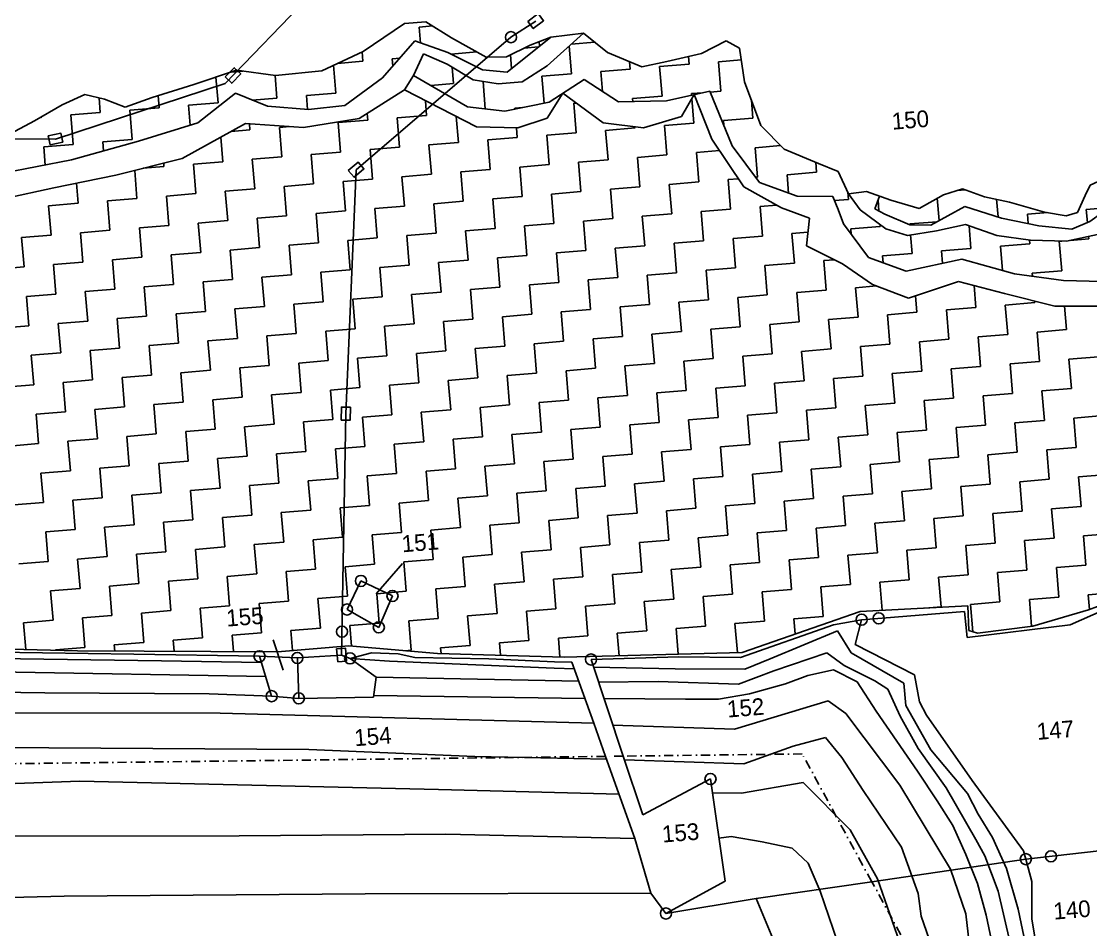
# Model space of a CAD drawing. Header units: metres. Extents: x 307122 to 311809, y 1926082 to 1930533.
# Drawn here: x 308135 to 308721, y 1929292 to 1929790 of the extents above; entities that cross this region are included whole.
import ezdxf

# ---------------------------------------------------------------- set-up
doc = ezdxf.new("R2010")
doc.units = ezdxf.units.M
doc.linetypes.add('DASHDOT', pattern=[1, 0.5, -0.25, 0, -0.25])
for name, color, linetype in [('LINE_WATER', 4, 'Continuous'), ('POLY_HATCH', 12, 'Continuous'), ('POLY_PARCEL', 6, 'Continuous'), ('POLY_WATER', 4, 'Continuous'), ('TEXT_PARCEL', 7, 'Continuous'), ('V_BOUND_STREAM_LINE', 7, 'DASHDOT')]:
    doc.layers.add(name, color=color, linetype=linetype)
doc.styles.add('TEXT_MAP', font='')
doc.styles.get('TEXT_MAP').set_extended_font_data('Kruti Dev 050')
doc.dimstyles.get("Standard").update_dxf_attribs({"dimtxt": 2.5, "dimasz": 2.5, "dimexe": 1.25, "dimexo": 0.625, "dimtad": 1, "dimdec": 4, "dimdsep": 46, "dimlunit": 6, "dimtxsty": 'Standard', "dimcen": 2.5, "dimadec": 0, "dimazin": 0, "dimtfac": 1, "dimtdec": 4, "dimtmove": 0, "dimatfit": 3, "dimfxl": 1, "dimtolj": 1, "dimtzin": 0, "dimarcsym": 0})

msp = doc.modelspace()

# ---------------------------------------------------------------- linework, layer by layer
for points in [[(308412.45, 1929789.63), (308418.09, 1929793.95), (308421.07, 1929790.05), (308415.44, 1929785.73)], [(308246.58, 1929759.18), (308251.5, 1929764.29), (308255.04, 1929760.88), (308250.11, 1929755.77)], [(308149.57, 1929726.86), (308156.52, 1929728.31), (308157.52, 1929723.5), (308150.58, 1929722.05)], [(308314.01, 1929707.93), (308319.4, 1929712.55), (308322.6, 1929708.82), (308317.2, 1929704.2)], [(308315.17, 1929578.16), (308315.04, 1929571.06), (308310.13, 1929571.15), (308310.26, 1929578.24)], [(308308.21, 1929438.63), (308307.62, 1929445.7), (308312.51, 1929446.11), (308313.1, 1929439.03)]]:
    msp.add_lwpolyline(points, close=True)
for centre in [(308403.19, 1929781), (308320.94, 1929483.02), (308338.24, 1929474.78), (308313.34, 1929467.33), (308595.38, 1929461.76), (308604.8, 1929462.51), (308310.58, 1929455.23), (308330.76, 1929457.56), (308265.38, 1929441.72), (308286.14, 1929440.77), (308315.04, 1929440.53), (308447.11, 1929439.95), (308272.02, 1929419.82), (308286.91, 1929418.63), (308512.55, 1929374.47), (308685.41, 1929330.52), (308699.19, 1929332.1), (308488.13, 1929300.74)]:
    msp.add_circle(centre, 3.04)
at = {"layer": 'LINE_WATER'}
for p, q in [((308545.29, 1929440.27), (308582.15, 1929455.67)), ((308582.15, 1929455.67), (308589.75, 1929443.57)), ((308101.29, 1929440.8), (308211.71, 1929439.28)), ((308211.71, 1929439.28), (308266.43, 1929438.25)), ((308315.04, 1929440.53), (308336.7, 1929438.95)), ((308336.7, 1929438.95), (308426.94, 1929435.12)), ((308531.42, 1929434.58), (308545.29, 1929440.27)), ((308547.35, 1929433.79), (308576.25, 1929443.58)), ((308576.25, 1929443.58), (308585.86, 1929436.62)), ((308589.75, 1929443.57), (308618.55, 1929426.91)), ((308106.1, 1929433.4), (308268.77, 1929430.55)), ((308426.94, 1929435.12), (308437.96, 1929434.82)), ((308448.49, 1929435.81), (308493.27, 1929434.87)), ((308493.27, 1929434.87), (308531.42, 1929434.58)), ((308527.95, 1929426.39), (308547.35, 1929433.79)), ((308579.92, 1929434.27), (308565.97, 1929431.19)), ((308593.05, 1929427.61), (308579.92, 1929434.27)), ((308585.86, 1929436.62), (308602.68, 1929428.32)), ((308329.3, 1929430.27), (308440.38, 1929428.08)), ((308451.23, 1929427.57), (308483.92, 1929427.94)), ((308483.92, 1929427.94), (308527.95, 1929426.39)), ((308553.75, 1929426.64), (308533.86, 1929421.14)), ((308565.97, 1929431.19), (308553.75, 1929426.64)), ((308603.4, 1929411.68), (308593.05, 1929427.61)), ((308602.68, 1929428.32), (308609.84, 1929423.75)), ((308618.55, 1929426.91), (308619.71, 1929414.8)), ((308147.73, 1929421.72), (307980.36, 1929423.48)), ((308237.85, 1929421.05), (308147.73, 1929421.72)), ((308272.02, 1929419.82), (308237.85, 1929421.05)), ((308533.86, 1929421.14), (308517, 1929418.15)), ((308609.84, 1929423.75), (308616.55, 1929408.82)), ((308443.81, 1929418.54), (308327.92, 1929420.17)), ((308498.91, 1929418.27), (308454.21, 1929418.61)), ((308517, 1929418.15), (308498.91, 1929418.27)), ((308525.77, 1929401.77), (308577.11, 1929417.27)), ((308577.11, 1929417.27), (308586.72, 1929410.32)), ((308619.71, 1929414.8), (308633.27, 1929390.51)), ((308036.94, 1929410.7), (308243.87, 1929410.58)), ((308243.87, 1929410.58), (308448.65, 1929405.06)), ((308586.72, 1929410.32), (308616.41, 1929371.14)), ((308614.76, 1929395.2), (308603.4, 1929411.68)), ((308616.55, 1929408.82), (308626.38, 1929391.24)), ((308459.11, 1929403.89), (308525.77, 1929401.77)), ((308575.54, 1929397.14), (308557.84, 1929392.46)), ((308584.5, 1929386.26), (308575.54, 1929397.14)), ((308292.31, 1929390.68), (308110.15, 1929391.87)), ((308557.84, 1929392.46), (308530.87, 1929382.83)), ((308626.12, 1929378.71), (308614.76, 1929395.2)), ((308626.38, 1929391.24), (308641.72, 1929369.6)), ((308383.34, 1929386.86), (308292.31, 1929390.68)), ((308455.66, 1929385.28), (308383.34, 1929386.86)), ((308596.31, 1929368.2), (308584.5, 1929386.26)), ((308633.27, 1929390.51), (308653.49, 1929366.45)), ((308530.87, 1929382.83), (308465.41, 1929384.93)), ((308636.81, 1929362.49), (308626.12, 1929378.71)), ((308018.82, 1929367.93), (308166.87, 1929373.3)), ((308166.87, 1929373.3), (308363.51, 1929368.78)), ((308363.51, 1929368.78), (308462.43, 1929366.15)), ((308529.62, 1929366.6), (308563.35, 1929372.6)), ((308563.35, 1929372.6), (308589.04, 1929346.64)), ((308617.27, 1929337.02), (308596.31, 1929368.2)), ((308616.41, 1929371.14), (308644.08, 1929325.03)), ((308641.72, 1929369.6), (308657.92, 1929341.25)), ((308513.63, 1929366.92), (308529.62, 1929366.6)), ((308645.34, 1929349), (308636.81, 1929362.49)), ((308653.49, 1929366.45), (308659.3, 1929355.21)), ((308659.3, 1929355.21), (308667.2, 1929342.34)), ((308367.46, 1929344.27), (308254.23, 1929343.37)), ((308471.05, 1929341.83), (308367.46, 1929344.27)), ((308589.04, 1929346.64), (308604.15, 1929319.82)), ((308652.45, 1929333.13), (308645.34, 1929349)), ((308254.23, 1929343.37), (308034.73, 1929343.1)), ((308523.82, 1929342.9), (308517.19, 1929342.1)), ((308540.83, 1929340.1), (308523.82, 1929342.9)), ((308557.26, 1929336.61), (308540.83, 1929340.1)), ((308657.92, 1929341.25), (308662.85, 1929332.3)), ((308667.2, 1929342.34), (308674.78, 1929325.38)), ((308566.01, 1929328.3), (308557.26, 1929336.61)), ((308626.45, 1929311.65), (308617.27, 1929337.02)), ((308658.92, 1929317.21), (308652.45, 1929333.13)), ((308572.75, 1929313.05), (308566.01, 1929328.3)), ((308662.85, 1929332.3), (308670.26, 1929312.91)), ((308644.08, 1929325.03), (308652.54, 1929300.56)), ((308674.78, 1929325.38), (308681.17, 1929303.12)), ((308604.15, 1929319.82), (308617.67, 1929280.93)), ((308663.58, 1929299.85), (308658.92, 1929317.21)), ((308588.05, 1929268.18), (308572.75, 1929313.05)), ((308628.12, 1929299.2), (308626.45, 1929311.65)), ((308670.26, 1929312.91), (308676.71, 1929285.37)), ((308635.76, 1929276.93), (308628.12, 1929299.2)), ((308652.54, 1929300.56), (308655.95, 1929270.84)), ((308667.27, 1929282.42), (308663.58, 1929299.85)), ((308681.17, 1929303.12), (308685.19, 1929283.91))]:
    msp.add_line(p, q, dxfattribs=at)
at = {"layer": 'POLY_HATCH'}
for p, q in [((308322.1, 1929773.21), (308344.83, 1929788.52)), ((308344.83, 1929788.52), (308356.46, 1929789.48)), ((308356.46, 1929789.48), (308370.63, 1929780.7)), ((308350.52, 1929778.93), (308332.76, 1929758.66)), ((308368.64, 1929772.53), (308350.52, 1929778.93)), ((308370.63, 1929780.7), (308389.65, 1929769.99)), ((308425.01, 1929781.07), (308401.08, 1929761.84)), ((308413.67, 1929776.63), (308425.01, 1929781.07)), ((308423.03, 1929765.32), (308442.98, 1929783.13)), ((308425.01, 1929781.07), (308442.98, 1929783.13)), ((308442.98, 1929783.13), (308456.13, 1929772.52)), ((308507.66, 1929772.07), (308521.13, 1929779.02)), ((308521.13, 1929779.02), (308528.48, 1929774.94)), ((308299.57, 1929762.6), (308322.1, 1929773.21)), ((308387.62, 1929763.16), (308368.64, 1929772.53)), ((308400.74, 1929770.31), (308413.67, 1929776.63)), ((308456.13, 1929772.52), (308474.91, 1929764.7)), ((308488.72, 1929767.59), (308507.66, 1929772.07)), ((308528.48, 1929774.94), (308531.17, 1929756.46)), ((308349.86, 1929760), (308355.28, 1929771.8)), ((308355.28, 1929771.8), (308368.21, 1929766.3)), ((308368.21, 1929766.3), (308382.5, 1929757.62)), ((308389.65, 1929769.99), (308400.74, 1929770.31)), ((308474.91, 1929764.7), (308488.72, 1929767.59)), ((308229.4, 1929755.09), (308252.75, 1929762.85)), ((308252.75, 1929762.85), (308274.05, 1929759.92)), ((308274.05, 1929759.92), (308299.57, 1929762.6)), ((308401.08, 1929761.84), (308387.62, 1929763.16)), ((308409.3, 1929756.53), (308423.03, 1929765.32)), ((308206.58, 1929747.95), (308229.4, 1929755.09)), ((308332.76, 1929758.66), (308312.14, 1929743.62)), ((308349.86, 1929760), (308344.76, 1929752.1)), ((308379.46, 1929742.87), (308349.86, 1929760)), ((308382.5, 1929757.62), (308396.25, 1929755.46)), ((308396.25, 1929755.46), (308409.3, 1929756.53)), ((308443.23, 1929757.88), (308424.12, 1929745.39)), ((308462.07, 1929745.62), (308443.23, 1929757.88)), ((308531.17, 1929756.46), (308540.14, 1929732.64)), ((308157.18, 1929743.9), (308169.59, 1929749.6)), ((308169.59, 1929749.6), (308180.33, 1929746.97)), ((308252.13, 1929750.23), (308231.61, 1929733.98)), ((308269.7, 1929743.17), (308252.13, 1929750.23)), ((308320.02, 1929736.38), (308344.76, 1929752.1)), ((308344.76, 1929752.1), (308384.39, 1929731.78)), ((308423.11, 1929736.68), (308431.64, 1929750.3)), ((308431.64, 1929750.3), (308453.82, 1929734.02)), ((308512.22, 1929751.46), (308488.5, 1929746.07)), ((308496.68, 1929737.54), (308503.68, 1929749.52)), ((308503.68, 1929749.52), (308513.23, 1929725.09)), ((308524.46, 1929721.41), (308512.22, 1929751.46)), ((308142.11, 1929735.07), (308157.18, 1929743.9)), ((308180.33, 1929746.97), (308191.8, 1929742.65)), ((308191.8, 1929742.65), (308206.58, 1929747.95)), ((308292.3, 1929741.39), (308269.7, 1929743.17)), ((308312.14, 1929743.62), (308292.3, 1929741.39)), ((308399.79, 1929740.51), (308379.46, 1929742.87)), ((308424.12, 1929745.39), (308399.79, 1929740.51)), ((308488.5, 1929746.07), (308462.07, 1929745.62)), ((308475.91, 1929731.23), (308496.68, 1929737.54)), ((308128.64, 1929728.12), (308142.11, 1929735.07)), ((308231.61, 1929733.98), (308199.04, 1929724.03)), ((308222.89, 1929714.46), (308257.73, 1929733.7)), ((308257.73, 1929733.7), (308289.47, 1929731.45)), ((308289.47, 1929731.45), (308320.02, 1929736.38)), ((308384.39, 1929731.78), (308406.87, 1929731.32)), ((308406.87, 1929731.32), (308423.11, 1929736.68)), ((308453.82, 1929734.02), (308475.91, 1929731.23)), ((308540.14, 1929732.64), (308552.91, 1929719.66)), ((308199.04, 1929724.03), (308162.26, 1929713.73)), ((308513.23, 1929725.09), (308530.91, 1929698.94)), ((308539.34, 1929701.35), (308524.46, 1929721.41)), ((308552.91, 1929719.66), (308571.68, 1929711.84)), ((308162.26, 1929713.73), (308124.63, 1929706.4)), ((308186.61, 1929705.42), (308222.89, 1929714.46)), ((308571.68, 1929711.84), (308582.57, 1929707.48)), ((308152.6, 1929698.38), (308186.61, 1929705.42)), ((308582.57, 1929707.48), (308588.27, 1929695.08)), ((308720.61, 1929699.95), (308734.13, 1929706.03)), ((308125.76, 1929692.54), (308152.6, 1929698.38)), ((308530.91, 1929698.94), (308551.42, 1929687.39)), ((308560.09, 1929693.85), (308539.34, 1929701.35)), ((308588.27, 1929695.08), (308598.1, 1929696.47)), ((308598.1, 1929696.47), (308611.36, 1929691.72)), ((308640.37, 1929694.68), (308650.64, 1929697.86)), ((308650.64, 1929697.86), (308662.69, 1929693.59)), ((308717.9, 1929694.3), (308720.61, 1929699.95)), ((308579.66, 1929693.73), (308560.09, 1929693.85)), ((308582.56, 1929686.5), (308579.66, 1929693.73)), ((308588.27, 1929695.08), (308594.65, 1929686.34)), ((308602.65, 1929686.99), (308605.15, 1929693.95)), ((308611.36, 1929691.72), (308626.95, 1929687.15)), ((308626.95, 1929687.15), (308640.37, 1929694.68)), ((308662.69, 1929693.59), (308676.39, 1929690.62)), ((308676.39, 1929690.62), (308695.56, 1929685.18)), ((308713.7, 1929684.92), (308717.9, 1929694.3)), ((308551.42, 1929687.39), (308566.84, 1929681.76)), ((308585.5, 1929678.69), (308582.56, 1929686.5)), ((308594.65, 1929686.34), (308608.73, 1929675.99)), ((308608.07, 1929683.99), (308602.65, 1929686.99)), ((308652.03, 1929688.17), (308633.3, 1929678.01)), ((308672.11, 1929681.76), (308652.03, 1929688.17)), ((308695.56, 1929685.18), (308707.52, 1929683.05)), ((308707.52, 1929683.05), (308713.7, 1929684.92)), ((308727.64, 1929685.17), (308720.58, 1929679.99)), ((308566.84, 1929681.76), (308565.2, 1929666.67)), ((308599.09, 1929660.25), (308585.5, 1929678.69)), ((308621.78, 1929678.21), (308608.07, 1929683.99)), ((308636.44, 1929674.81), (308652.25, 1929678.41)), ((308652.25, 1929678.41), (308669.43, 1929672.34)), ((308692.58, 1929677.69), (308672.11, 1929681.76)), ((308720.58, 1929679.99), (308710.58, 1929675.72)), ((308608.73, 1929675.99), (308620.53, 1929672.36)), ((308620.53, 1929672.36), (308636.44, 1929674.81)), ((308633.3, 1929678.01), (308621.78, 1929678.21)), ((308710.58, 1929675.72), (308692.58, 1929677.69)), ((308707.66, 1929669.15), (308724.62, 1929672.84)), ((308565.2, 1929666.67), (308584.99, 1929656.79)), ((308669.43, 1929672.34), (308688.05, 1929669.84)), ((308688.05, 1929669.84), (308707.66, 1929669.15)), ((308584.99, 1929656.79), (308601.45, 1929645.49)), ((308619.84, 1929652.75), (308599.09, 1929660.25)), ((308650.37, 1929659.28), (308619.84, 1929652.75)), ((308679.21, 1929651.29), (308650.37, 1929659.28)), ((308705.97, 1929647.74), (308679.21, 1929651.29)), ((308601.45, 1929645.49), (308621.06, 1929637.9)), ((308621.06, 1929637.9), (308648.5, 1929647.05)), ((308648.5, 1929647.05), (308673.77, 1929640.49)), ((308727.3, 1929647.19), (308705.97, 1929647.74)), ((308673.77, 1929640.49), (308701.38, 1929633.56)), ((308701.38, 1929633.56), (308729, 1929633.52)), ((308749.21, 1929478.08), (308719.8, 1929467.08)), ((308653.57, 1929469.33), (308594.55, 1929466.29)), ((308654.22, 1929455.82), (308653.57, 1929469.33)), ((308594.55, 1929466.29), (308529.89, 1929443.81)), ((308719.8, 1929467.08), (308689.31, 1929458.25)), ((308658.86, 1929454.39), (308654.22, 1929455.82)), ((308689.31, 1929458.25), (308658.86, 1929454.39)), ((308165.63, 1929444.67), (307933.07, 1929450.46)), ((308275.15, 1929444.16), (308165.63, 1929444.67)), ((308314.25, 1929447.37), (308275.15, 1929444.16)), ((308363, 1929443.23), (308314.25, 1929447.37)), ((308432.38, 1929441.24), (308363, 1929443.23)), ((308529.89, 1929443.81), (308432.38, 1929441.24))]:
    msp.add_line(p, q, dxfattribs=at)
at = {"layer": 'POLY_HATCH', "linetype": 'Continuous'}
for p, q in [((308352.95, 1929786.56), (308360.2, 1929787.16)), ((308353.67, 1929777.81), (308352.95, 1929786.56)), ((308418.8, 1929776.08), (308418.6, 1929778.56)), ((308436.28, 1929777.15), (308449.09, 1929778.2)), ((308322, 1929767.78), (308321.58, 1929772.97)), ((308370.42, 1929771.75), (308384.47, 1929772.9)), ((308410.39, 1929775.03), (308418.3, 1929775.68)), ((308436.29, 1929760.9), (308435.05, 1929776.05)), ((308308.15, 1929766.64), (308322, 1929767.78)), ((308338.14, 1929769.1), (308342.2, 1929769.43)), ((308338.46, 1929765.17), (308338.14, 1929769.1)), ((308370.42, 1929771.65), (308370.42, 1929771.75)), ((308403.56, 1929763.83), (308402.94, 1929771.39)), ((308468.57, 1929763.55), (308468.24, 1929767.48)), ((308500.84, 1929766.2), (308500.5, 1929770.37)), ((308516.98, 1929767.52), (308529.41, 1929768.54)), ((308518.3, 1929751.39), (308516.98, 1929767.52)), ((308249.74, 1929761.85), (308256.17, 1929762.38)), ((308307.19, 1929750.32), (308305.93, 1929765.59)), ((308371.74, 1929755.61), (308371, 1929764.6)), ((308420.15, 1929759.58), (308436.29, 1929760.9)), ((308452.43, 1929762.23), (308468.57, 1929763.55)), ((308453.32, 1929751.32), (308452.43, 1929762.23)), ((308484.7, 1929764.88), (308500.84, 1929766.2)), ((308486.03, 1929748.74), (308484.7, 1929764.88)), ((308242.64, 1929745.02), (308241.48, 1929759.1)), ((308274.91, 1929747.67), (308273.91, 1929759.94)), ((308359.22, 1929754.58), (308371.74, 1929755.61)), ((308389.12, 1929741.75), (308387.89, 1929756.77)), ((308421.36, 1929744.83), (308420.15, 1929759.58)), ((308210.36, 1929742.37), (308209.82, 1929748.97)), ((308291.05, 1929748.99), (308307.19, 1929750.32)), ((308291.67, 1929741.44), (308291.05, 1929748.99)), ((308469.89, 1929747.41), (308486.03, 1929748.74)), ((308502.16, 1929750.06), (308508.27, 1929750.56)), ((308502.24, 1929749.19), (308502.16, 1929750.06)), ((308512.45, 1929750.91), (308518.3, 1929751.39)), ((308178.09, 1929739.73), (308177.43, 1929747.68)), ((308226.5, 1929743.7), (308242.64, 1929745.02)), ((308227.4, 1929732.7), (308226.5, 1929743.7)), ((308261.29, 1929746.55), (308274.91, 1929747.67)), ((308356.92, 1929738.15), (308356.26, 1929746.2)), ((308437.61, 1929744.77), (308439.03, 1929744.88)), ((308438.94, 1929728.63), (308437.61, 1929744.77)), ((308470.03, 1929745.76), (308469.89, 1929747.41)), ((308503.49, 1929733.92), (308502.39, 1929747.31)), ((308535.76, 1929736.57), (308534.96, 1929746.4)), ((308145.5, 1929737.05), (308145.81, 1929737.08)), ((308145.81, 1929737.08), (308145.8, 1929737.23)), ((308161.95, 1929738.4), (308178.09, 1929739.73)), ((308163.27, 1929722.26), (308161.95, 1929738.4)), ((308194.22, 1929741.05), (308210.36, 1929742.37)), ((308195.55, 1929724.91), (308194.22, 1929741.05)), ((308324.65, 1929735.5), (308324.35, 1929739.13)), ((308340.79, 1929736.82), (308356.92, 1929738.15)), ((308374.39, 1929723.33), (308373.22, 1929737.5)), ((308405.34, 1929742.12), (308409.52, 1929742.46)), ((308405.38, 1929741.63), (308405.34, 1929742.12)), ((308260.1, 1929730.21), (308259.82, 1929733.55)), ((308276.24, 1929731.53), (308281.85, 1929731.99)), ((308277.56, 1929715.39), (308276.24, 1929731.53)), ((308308.51, 1929734.18), (308324.65, 1929735.5)), ((308309.84, 1929718.04), (308308.51, 1929734.18)), ((308342.11, 1929720.69), (308340.79, 1929736.82)), ((308406.66, 1929725.98), (308406.22, 1929731.33)), ((308455.08, 1929729.95), (308471.21, 1929731.28)), ((308471.21, 1929731.28), (308471.17, 1929731.83)), ((308487.35, 1929732.6), (308503.49, 1929733.92)), ((308488.67, 1929716.46), (308487.35, 1929732.6)), ((308519.63, 1929735.25), (308535.76, 1929736.57)), ((308519.83, 1929732.79), (308519.63, 1929735.25)), ((308245.28, 1929712.74), (308244.18, 1929726.22)), ((308249.89, 1929729.37), (308260.1, 1929730.21)), ((308390.52, 1929724.66), (308406.66, 1929725.98)), ((308422.8, 1929727.31), (308438.94, 1929728.63)), ((308424.12, 1929711.17), (308422.8, 1929727.31)), ((308456.4, 1929713.82), (308455.08, 1929729.95)), ((308147.13, 1929720.94), (308163.27, 1929722.26)), ((308147.95, 1929710.95), (308147.13, 1929720.94)), ((308179.41, 1929723.59), (308195.55, 1929724.91)), ((308179.81, 1929718.65), (308179.41, 1929723.59)), ((308325.97, 1929719.36), (308342.11, 1929720.69)), ((308327.3, 1929703.23), (308325.97, 1929719.36)), ((308358.25, 1929722.01), (308374.39, 1929723.33)), ((308359.57, 1929705.87), (308358.25, 1929722.01)), ((308391.85, 1929708.52), (308390.52, 1929724.66)), ((308537.09, 1929720.43), (308551.02, 1929721.58)), ((308538.41, 1929704.3), (308537.09, 1929720.43)), ((308261.42, 1929714.07), (308277.56, 1929715.39)), ((308262.75, 1929697.93), (308261.42, 1929714.07)), ((308293.7, 1929716.72), (308309.84, 1929718.04)), ((308295.02, 1929700.58), (308293.7, 1929716.72)), ((308440.26, 1929712.49), (308456.4, 1929713.82)), ((308472.54, 1929715.14), (308488.67, 1929716.46)), ((308473.86, 1929699), (308472.54, 1929715.14)), ((308504.81, 1929717.79), (308517.47, 1929718.82)), ((308506.14, 1929701.65), (308504.81, 1929717.79)), ((308198.19, 1929692.64), (308196.94, 1929707.99)), ((308201.65, 1929709.17), (308213.01, 1929710.1)), ((308213.01, 1929710.1), (308212.86, 1929711.96)), ((308229.15, 1929711.42), (308245.28, 1929712.74)), ((308230.47, 1929695.28), (308229.15, 1929711.42)), ((308375.71, 1929707.2), (308391.85, 1929708.52)), ((308407.99, 1929709.84), (308424.12, 1929711.17)), ((308409.31, 1929693.71), (308407.99, 1929709.84)), ((308441.58, 1929696.35), (308440.26, 1929712.49)), ((308570.69, 1929706.94), (308570.24, 1929712.45)), ((308311.16, 1929701.9), (308327.3, 1929703.23)), ((308312.48, 1929685.76), (308311.16, 1929701.9)), ((308343.43, 1929704.55), (308359.57, 1929705.87)), ((308344.76, 1929688.41), (308343.43, 1929704.55)), ((308377.03, 1929691.06), (308375.71, 1929707.2)), ((308522.27, 1929702.97), (308527.87, 1929703.43)), ((308523.6, 1929686.83), (308522.27, 1929702.97)), ((308537.23, 1929704.2), (308538.41, 1929704.3)), ((308554.55, 1929705.62), (308570.69, 1929706.94)), ((308555.37, 1929695.56), (308554.55, 1929705.62)), ((308165.92, 1929689.99), (308165.02, 1929700.95)), ((308246.61, 1929696.61), (308262.75, 1929697.93)), ((308247.93, 1929680.47), (308246.61, 1929696.61)), ((308278.88, 1929699.25), (308295.02, 1929700.58)), ((308280.21, 1929683.12), (308278.88, 1929699.25)), ((308425.45, 1929695.03), (308441.58, 1929696.35)), ((308457.72, 1929697.68), (308473.86, 1929699)), ((308459.05, 1929681.54), (308457.72, 1929697.68)), ((308490, 1929700.33), (308506.14, 1929701.65)), ((308491.32, 1929684.19), (308490, 1929700.33)), ((308588.15, 1929692.13), (308587.83, 1929696.05)), ((308647.99, 1929697.04), (308652.03, 1929697.37)), ((308182.06, 1929691.31), (308198.19, 1929692.64)), ((308183.38, 1929675.17), (308182.06, 1929691.31)), ((308214.33, 1929693.96), (308230.47, 1929695.28)), ((308215.66, 1929677.82), (308214.33, 1929693.96)), ((308360.9, 1929689.74), (308377.03, 1929691.06)), ((308393.17, 1929692.38), (308409.31, 1929693.71)), ((308394.5, 1929676.24), (308393.17, 1929692.38)), ((308426.77, 1929678.89), (308425.45, 1929695.03)), ((308580.55, 1929691.51), (308588.15, 1929692.13)), ((308604.92, 1929685.74), (308604.41, 1929691.9)), ((308604.99, 1929693.51), (308606.1, 1929693.6)), ((308637.84, 1929680.47), (308636.84, 1929692.7)), ((308670.16, 1929682.61), (308669.38, 1929692.14)), ((308149.78, 1929688.66), (308165.92, 1929689.99)), ((308151.11, 1929672.53), (308149.78, 1929688.66)), ((308296.34, 1929684.44), (308312.48, 1929685.76)), ((308297.67, 1929668.3), (308296.34, 1929684.44)), ((308328.62, 1929687.09), (308344.76, 1929688.41)), ((308329.94, 1929670.95), (308328.62, 1929687.09)), ((308362.22, 1929673.6), (308360.9, 1929689.74)), ((308475.18, 1929682.86), (308491.32, 1929684.19)), ((308507.46, 1929685.51), (308523.6, 1929686.83)), ((308508.78, 1929669.37), (308507.46, 1929685.51)), ((308539.74, 1929688.16), (308548.74, 1929688.9)), ((308541.06, 1929672.02), (308539.74, 1929688.16)), ((308686.3, 1929683.93), (308697.42, 1929684.85)), ((308718.57, 1929686.58), (308729.49, 1929687.48)), ((308719.16, 1929679.38), (308718.57, 1929686.58)), ((308231.79, 1929679.15), (308247.93, 1929680.47)), ((308233.12, 1929663.01), (308231.79, 1929679.15)), ((308264.07, 1929681.79), (308280.21, 1929683.12)), ((308265.39, 1929665.66), (308264.07, 1929681.79)), ((308410.63, 1929677.57), (308426.77, 1929678.89)), ((308442.91, 1929680.22), (308459.05, 1929681.54)), ((308444.23, 1929664.08), (308442.91, 1929680.22)), ((308476.51, 1929666.73), (308475.18, 1929682.86)), ((308605.61, 1929677.32), (308605.53, 1929678.34)), ((308621.75, 1929678.64), (308636.73, 1929679.87)), ((308621.78, 1929678.21), (308621.75, 1929678.64)), ((308669.6, 1929682.56), (308670.16, 1929682.61)), ((308686.71, 1929678.86), (308686.3, 1929683.93)), ((308134.97, 1929671.2), (308151.11, 1929672.53)), ((308167.24, 1929673.85), (308183.38, 1929675.17)), ((308168.57, 1929657.71), (308167.24, 1929673.85)), ((308199.52, 1929676.5), (308215.66, 1929677.82)), ((308200.84, 1929660.36), (308199.52, 1929676.5)), ((308346.08, 1929672.27), (308362.22, 1929673.6)), ((308378.36, 1929674.92), (308394.5, 1929676.24)), ((308379.68, 1929658.78), (308378.36, 1929674.92)), ((308411.96, 1929661.43), (308410.63, 1929677.57)), ((308557.2, 1929673.34), (308566, 1929674.07)), ((308558.52, 1929657.21), (308557.2, 1929673.34)), ((308589.47, 1929675.99), (308605.61, 1929677.32)), ((308589.72, 1929672.96), (308589.47, 1929675.99)), ((308623.07, 1929662.5), (308622.24, 1929672.62)), ((308655.35, 1929665.15), (308654.32, 1929677.68)), ((308136.29, 1929655.07), (308134.97, 1929671.2)), ((308281.53, 1929666.98), (308297.67, 1929668.3)), ((308282.85, 1929650.84), (308281.53, 1929666.98)), ((308313.81, 1929669.63), (308329.94, 1929670.95)), ((308315.13, 1929653.49), (308313.81, 1929669.63)), ((308347.41, 1929656.14), (308346.08, 1929672.27)), ((308460.37, 1929665.4), (308476.51, 1929666.73)), ((308492.65, 1929668.05), (308508.78, 1929669.37)), ((308493.97, 1929651.91), (308492.65, 1929668.05)), ((308524.92, 1929670.7), (308541.06, 1929672.02)), ((308526.24, 1929654.56), (308524.92, 1929670.7)), ((308671.48, 1929666.47), (308687.62, 1929667.8)), ((308687.62, 1929667.8), (308687.45, 1929669.93)), ((308703.76, 1929669.12), (308705.21, 1929669.24)), ((308705.08, 1929652.98), (308703.76, 1929669.12)), ((308709.78, 1929669.61), (308719.9, 1929670.44)), ((308719.9, 1929670.44), (308719.79, 1929671.79)), ((308216.98, 1929661.68), (308233.12, 1929663.01)), ((308218.3, 1929645.55), (308216.98, 1929661.68)), ((308249.26, 1929664.33), (308265.39, 1929665.66)), ((308250.58, 1929648.19), (308249.26, 1929664.33)), ((308395.82, 1929660.11), (308411.96, 1929661.43)), ((308428.09, 1929662.75), (308444.23, 1929664.08)), ((308429.42, 1929646.62), (308428.09, 1929662.75)), ((308461.69, 1929649.26), (308460.37, 1929665.4)), ((308606.93, 1929661.18), (308623.07, 1929662.5)), ((308607.25, 1929657.3), (308606.93, 1929661.18)), ((308639.21, 1929663.83), (308655.35, 1929665.15)), ((308639.77, 1929657.01), (308639.21, 1929663.83)), ((308672.58, 1929653.13), (308671.48, 1929666.47)), ((308120.15, 1929653.74), (308136.29, 1929655.07)), ((308152.43, 1929656.39), (308168.57, 1929657.71)), ((308153.75, 1929640.25), (308152.43, 1929656.39)), ((308184.7, 1929659.04), (308200.84, 1929660.36)), ((308186.03, 1929642.9), (308184.7, 1929659.04)), ((308331.27, 1929654.81), (308347.41, 1929656.14)), ((308363.54, 1929657.46), (308379.68, 1929658.78)), ((308364.87, 1929641.32), (308363.54, 1929657.46)), ((308397.14, 1929643.97), (308395.82, 1929660.11)), ((308542.38, 1929655.88), (308558.52, 1929657.21)), ((308543.71, 1929639.75), (308542.38, 1929655.88)), ((308574.66, 1929658.53), (308580.54, 1929659.01)), ((308575.98, 1929642.39), (308574.66, 1929658.53)), ((308266.72, 1929649.52), (308282.85, 1929650.84)), ((308268.04, 1929633.38), (308266.72, 1929649.52)), ((308298.99, 1929652.16), (308315.13, 1929653.49)), ((308300.32, 1929636.03), (308298.99, 1929652.16)), ((308332.59, 1929638.67), (308331.27, 1929654.81)), ((308445.56, 1929647.94), (308461.69, 1929649.26)), ((308477.83, 1929650.59), (308493.97, 1929651.91)), ((308479.16, 1929634.45), (308477.83, 1929650.59)), ((308510.11, 1929653.24), (308526.24, 1929654.56)), ((308511.43, 1929637.1), (308510.11, 1929653.24)), ((308688.95, 1929651.66), (308705.08, 1929652.98)), ((308689.08, 1929649.98), (308688.95, 1929651.66)), ((308202.17, 1929644.22), (308218.3, 1929645.55)), ((308203.49, 1929628.08), (308202.17, 1929644.22)), ((308234.44, 1929646.87), (308250.58, 1929648.19)), ((308235.77, 1929630.73), (308234.44, 1929646.87)), ((308381, 1929642.65), (308397.14, 1929643.97)), ((308413.28, 1929645.29), (308429.42, 1929646.62)), ((308414.6, 1929629.16), (308413.28, 1929645.29)), ((308446.88, 1929631.8), (308445.56, 1929647.94)), ((308592.12, 1929643.72), (308603.6, 1929644.66)), ((308593.44, 1929627.58), (308592.12, 1929643.72)), ((308657.99, 1929632.87), (308657.01, 1929644.84)), ((308137.61, 1929638.93), (308153.75, 1929640.25)), ((308138.94, 1929622.79), (308137.61, 1929638.93)), ((308169.89, 1929641.57), (308186.03, 1929642.9)), ((308171.21, 1929625.44), (308169.89, 1929641.57)), ((308316.45, 1929637.35), (308332.59, 1929638.67)), ((308317.78, 1929621.21), (308316.45, 1929637.35)), ((308348.73, 1929640), (308364.87, 1929641.32)), ((308350.05, 1929623.86), (308348.73, 1929640)), ((308382.33, 1929626.51), (308381, 1929642.65)), ((308527.57, 1929638.42), (308543.71, 1929639.75)), ((308528.89, 1929622.28), (308527.57, 1929638.42)), ((308559.84, 1929641.07), (308575.98, 1929642.39)), ((308561.17, 1929624.93), (308559.84, 1929641.07)), ((308625.72, 1929630.23), (308624.98, 1929639.2)), ((308251.9, 1929632.06), (308268.04, 1929633.38)), ((308253.23, 1929615.92), (308251.9, 1929632.06)), ((308284.18, 1929634.7), (308300.32, 1929636.03)), ((308285.5, 1929618.57), (308284.18, 1929634.7)), ((308430.74, 1929630.48), (308446.88, 1929631.8)), ((308463.02, 1929633.13), (308479.16, 1929634.45)), ((308464.34, 1929616.99), (308463.02, 1929633.13)), ((308495.29, 1929635.77), (308511.43, 1929637.1)), ((308496.62, 1929619.64), (308495.29, 1929635.77)), ((308641.86, 1929631.55), (308657.99, 1929632.87)), ((308643.18, 1929615.41), (308641.86, 1929631.55)), ((308674.13, 1929634.2), (308690.27, 1929635.52)), ((308675.46, 1929618.06), (308674.13, 1929634.2)), ((308690.27, 1929635.52), (308690.2, 1929636.37)), ((308707.73, 1929620.71), (308706.68, 1929633.55)), ((308187.35, 1929626.76), (308203.49, 1929628.08)), ((308188.68, 1929610.62), (308187.35, 1929626.76)), ((308219.63, 1929629.41), (308235.77, 1929630.73)), ((308220.95, 1929613.27), (308219.63, 1929629.41)), ((308366.19, 1929625.18), (308382.33, 1929626.51)), ((308398.47, 1929627.83), (308414.6, 1929629.16)), ((308399.79, 1929611.69), (308398.47, 1929627.83)), ((308432.07, 1929614.34), (308430.74, 1929630.48)), ((308577.31, 1929626.25), (308593.44, 1929627.58)), ((308578.63, 1929610.12), (308577.31, 1929626.25)), ((308609.58, 1929628.9), (308625.72, 1929630.23)), ((308610.9, 1929612.76), (308609.58, 1929628.9)), ((308122.8, 1929621.47), (308138.94, 1929622.79)), ((308155.08, 1929624.11), (308171.21, 1929625.44)), ((308156.4, 1929607.98), (308155.08, 1929624.11)), ((308301.64, 1929619.89), (308317.78, 1929621.21)), ((308302.96, 1929603.75), (308301.64, 1929619.89)), ((308333.92, 1929622.54), (308350.05, 1929623.86)), ((308335.24, 1929606.4), (308333.92, 1929622.54)), ((308367.51, 1929609.05), (308366.19, 1929625.18)), ((308512.75, 1929620.96), (308528.89, 1929622.28)), ((308514.08, 1929604.82), (308512.75, 1929620.96)), ((308545.03, 1929623.61), (308561.17, 1929624.93)), ((308546.35, 1929607.47), (308545.03, 1929623.61)), ((308691.59, 1929619.38), (308707.73, 1929620.71)), ((308237.09, 1929614.59), (308253.23, 1929615.92)), ((308238.41, 1929598.46), (308237.09, 1929614.59)), ((308269.36, 1929617.24), (308285.5, 1929618.57)), ((308270.69, 1929601.1), (308269.36, 1929617.24)), ((308415.93, 1929613.02), (308432.07, 1929614.34)), ((308448.2, 1929615.67), (308464.34, 1929616.99)), ((308449.53, 1929599.53), (308448.2, 1929615.67)), ((308480.48, 1929618.31), (308496.62, 1929619.64)), ((308481.8, 1929602.17), (308480.48, 1929618.31)), ((308627.04, 1929614.09), (308643.18, 1929615.41)), ((308628.37, 1929597.95), (308627.04, 1929614.09)), ((308659.32, 1929616.74), (308675.46, 1929618.06)), ((308660.64, 1929600.6), (308659.32, 1929616.74)), ((308692.92, 1929603.25), (308691.59, 1929619.38)), ((308140.26, 1929606.65), (308156.4, 1929607.98)), ((308172.54, 1929609.3), (308188.68, 1929610.62)), ((308173.86, 1929593.16), (308172.54, 1929609.3)), ((308204.81, 1929611.95), (308220.95, 1929613.27)), ((308206.14, 1929595.81), (308204.81, 1929611.95)), ((308351.38, 1929607.72), (308367.51, 1929609.05)), ((308383.65, 1929610.37), (308399.79, 1929611.69)), ((308384.98, 1929594.23), (308383.65, 1929610.37)), ((308417.25, 1929596.88), (308415.93, 1929613.02)), ((308562.49, 1929608.79), (308578.63, 1929610.12)), ((308563.82, 1929592.66), (308562.49, 1929608.79)), ((308594.77, 1929611.44), (308610.9, 1929612.76)), ((308596.09, 1929595.3), (308594.77, 1929611.44)), ((308141.59, 1929590.51), (308140.26, 1929606.65)), ((308286.83, 1929602.43), (308302.96, 1929603.75)), ((308288.15, 1929586.29), (308286.83, 1929602.43)), ((308319.1, 1929605.08), (308335.24, 1929606.4)), ((308320.43, 1929588.94), (308319.1, 1929605.08)), ((308352.7, 1929591.58), (308351.38, 1929607.72)), ((308465.66, 1929600.85), (308481.8, 1929602.17)), ((308497.94, 1929603.5), (308514.08, 1929604.82)), ((308499.26, 1929587.36), (308497.94, 1929603.5)), ((308530.22, 1929606.15), (308546.35, 1929607.47)), ((308531.54, 1929590.01), (308530.22, 1929606.15)), ((308676.78, 1929601.92), (308692.92, 1929603.25)), ((308709.06, 1929604.57), (308725.19, 1929605.89)), ((308710.38, 1929588.43), (308709.06, 1929604.57)), ((308222.27, 1929597.13), (308238.41, 1929598.46)), ((308223.6, 1929581), (308222.27, 1929597.13)), ((308254.55, 1929599.78), (308270.69, 1929601.1)), ((308255.87, 1929583.64), (308254.55, 1929599.78)), ((308401.11, 1929595.56), (308417.25, 1929596.88)), ((308433.39, 1929598.2), (308449.53, 1929599.53)), ((308434.71, 1929582.07), (308433.39, 1929598.2)), ((308466.99, 1929584.71), (308465.66, 1929600.85)), ((308612.23, 1929596.63), (308628.37, 1929597.95)), ((308613.55, 1929580.49), (308612.23, 1929596.63)), ((308644.5, 1929599.27), (308660.64, 1929600.6)), ((308645.83, 1929583.14), (308644.5, 1929599.27)), ((308678.1, 1929585.78), (308676.78, 1929601.92)), ((308125.45, 1929589.19), (308141.59, 1929590.51)), ((308157.72, 1929591.84), (308173.86, 1929593.16)), ((308159.05, 1929575.7), (308157.72, 1929591.84)), ((308190, 1929594.49), (308206.14, 1929595.81)), ((308191.32, 1929578.35), (308190, 1929594.49)), ((308336.56, 1929590.26), (308352.7, 1929591.58)), ((308368.84, 1929592.91), (308384.98, 1929594.23)), ((308370.16, 1929576.77), (308368.84, 1929592.91)), ((308402.44, 1929579.42), (308401.11, 1929595.56)), ((308547.68, 1929591.33), (308563.82, 1929592.66)), ((308549, 1929575.19), (308547.68, 1929591.33)), ((308579.95, 1929593.98), (308596.09, 1929595.3)), ((308581.28, 1929577.84), (308579.95, 1929593.98)), ((308272.01, 1929584.97), (308288.15, 1929586.29)), ((308273.34, 1929568.83), (308272.01, 1929584.97)), ((308304.29, 1929587.61), (308320.43, 1929588.94)), ((308305.61, 1929571.48), (308304.29, 1929587.61)), ((308337.89, 1929574.12), (308336.56, 1929590.26)), ((308450.85, 1929583.39), (308466.99, 1929584.71)), ((308483.13, 1929586.04), (308499.26, 1929587.36)), ((308484.45, 1929569.9), (308483.13, 1929586.04)), ((308515.4, 1929588.68), (308531.54, 1929590.01)), ((308516.73, 1929572.55), (308515.4, 1929588.68)), ((308661.97, 1929584.46), (308678.1, 1929585.78)), ((308694.24, 1929587.11), (308710.38, 1929588.43)), ((308695.56, 1929570.97), (308694.24, 1929587.11)), ((308207.46, 1929579.67), (308223.6, 1929581)), ((308208.78, 1929563.53), (308207.46, 1929579.67)), ((308239.74, 1929582.32), (308255.87, 1929583.64)), ((308241.06, 1929566.18), (308239.74, 1929582.32)), ((308386.3, 1929578.09), (308402.44, 1929579.42)), ((308418.58, 1929580.74), (308434.71, 1929582.07)), ((308419.9, 1929564.6), (308418.58, 1929580.74)), ((308452.17, 1929567.25), (308450.85, 1929583.39)), ((308597.41, 1929579.17), (308613.55, 1929580.49)), ((308598.74, 1929563.03), (308597.41, 1929579.17)), ((308629.69, 1929581.81), (308645.83, 1929583.14)), ((308631.01, 1929565.68), (308629.69, 1929581.81)), ((308663.29, 1929568.32), (308661.97, 1929584.46)), ((308142.91, 1929574.38), (308159.05, 1929575.7)), ((308144.23, 1929558.24), (308142.91, 1929574.38)), ((308175.19, 1929577.02), (308191.32, 1929578.35)), ((308176.51, 1929560.89), (308175.19, 1929577.02)), ((308321.75, 1929572.8), (308337.89, 1929574.12)), ((308323.07, 1929556.66), (308321.75, 1929572.8)), ((308354.02, 1929575.45), (308370.16, 1929576.77)), ((308355.35, 1929559.31), (308354.02, 1929575.45)), ((308387.62, 1929561.96), (308386.3, 1929578.09)), ((308532.86, 1929573.87), (308549, 1929575.19)), ((308534.19, 1929557.73), (308532.86, 1929573.87)), ((308565.14, 1929576.52), (308581.28, 1929577.84)), ((308566.46, 1929560.38), (308565.14, 1929576.52)), ((308711.7, 1929572.29), (308727.84, 1929573.62)), ((308257.2, 1929567.5), (308273.34, 1929568.83)), ((308258.52, 1929551.37), (308257.2, 1929567.5)), ((308289.47, 1929570.15), (308305.61, 1929571.48)), ((308290.8, 1929554.01), (308289.47, 1929570.15)), ((308436.04, 1929565.93), (308452.17, 1929567.25)), ((308468.31, 1929568.58), (308484.45, 1929569.9)), ((308469.64, 1929552.44), (308468.31, 1929568.58)), ((308500.59, 1929571.22), (308516.73, 1929572.55)), ((308501.91, 1929555.09), (308500.59, 1929571.22)), ((308647.15, 1929567), (308663.29, 1929568.32)), ((308648.48, 1929550.86), (308647.15, 1929567)), ((308679.43, 1929569.65), (308695.56, 1929570.97)), ((308680.75, 1929553.51), (308679.43, 1929569.65)), ((308713.03, 1929556.16), (308711.7, 1929572.29)), ((308192.65, 1929562.21), (308208.78, 1929563.53)), ((308193.97, 1929546.07), (308192.65, 1929562.21)), ((308224.92, 1929564.86), (308241.06, 1929566.18)), ((308226.25, 1929548.72), (308224.92, 1929564.86)), ((308371.49, 1929560.63), (308387.62, 1929561.96)), ((308403.76, 1929563.28), (308419.9, 1929564.6)), ((308405.09, 1929547.14), (308403.76, 1929563.28)), ((308437.36, 1929549.79), (308436.04, 1929565.93)), ((308582.6, 1929561.7), (308598.74, 1929563.03)), ((308583.92, 1929545.57), (308582.6, 1929561.7)), ((308614.88, 1929564.35), (308631.01, 1929565.68)), ((308616.2, 1929548.21), (308614.88, 1929564.35)), ((308128.1, 1929556.91), (308144.23, 1929558.24)), ((308160.37, 1929559.56), (308176.51, 1929560.89)), ((308161.69, 1929543.42), (308160.37, 1929559.56)), ((308306.93, 1929555.34), (308323.07, 1929556.66)), ((308308.26, 1929539.2), (308306.93, 1929555.34)), ((308339.21, 1929557.99), (308355.35, 1929559.31)), ((308340.53, 1929541.85), (308339.21, 1929557.99)), ((308372.81, 1929544.5), (308371.49, 1929560.63)), ((308518.05, 1929556.41), (308534.19, 1929557.73)), ((308519.37, 1929540.27), (308518.05, 1929556.41)), ((308550.32, 1929559.06), (308566.46, 1929560.38)), ((308551.65, 1929542.92), (308550.32, 1929559.06)), ((308696.89, 1929554.83), (308713.03, 1929556.16)), ((308242.38, 1929550.04), (308258.52, 1929551.37)), ((308243.71, 1929533.91), (308242.38, 1929550.04)), ((308274.66, 1929552.69), (308290.8, 1929554.01)), ((308275.98, 1929536.55), (308274.66, 1929552.69)), ((308421.22, 1929548.47), (308437.36, 1929549.79)), ((308453.5, 1929551.11), (308469.64, 1929552.44)), ((308454.82, 1929534.98), (308453.5, 1929551.11)), ((308485.77, 1929553.76), (308501.91, 1929555.09)), ((308487.1, 1929537.62), (308485.77, 1929553.76)), ((308632.34, 1929549.54), (308648.48, 1929550.86)), ((308633.66, 1929533.4), (308632.34, 1929549.54)), ((308664.61, 1929552.18), (308680.75, 1929553.51)), ((308665.94, 1929536.05), (308664.61, 1929552.18)), ((308698.21, 1929538.69), (308696.89, 1929554.83)), ((308177.83, 1929544.75), (308193.97, 1929546.07)), ((308179.16, 1929528.61), (308177.83, 1929544.75)), ((308210.11, 1929547.4), (308226.25, 1929548.72)), ((308211.43, 1929531.26), (308210.11, 1929547.4)), ((308356.67, 1929543.17), (308372.81, 1929544.5)), ((308388.95, 1929545.82), (308405.09, 1929547.14)), ((308390.27, 1929529.68), (308388.95, 1929545.82)), ((308422.55, 1929532.33), (308421.22, 1929548.47)), ((308567.79, 1929544.24), (308583.92, 1929545.57)), ((308569.11, 1929528.1), (308567.79, 1929544.24)), ((308600.06, 1929546.89), (308616.2, 1929548.21)), ((308601.39, 1929530.75), (308600.06, 1929546.89)), ((308145.56, 1929542.1), (308161.69, 1929543.42)), ((308146.88, 1929525.96), (308145.56, 1929542.1)), ((308292.12, 1929537.88), (308308.26, 1929539.2)), ((308293.44, 1929521.74), (308292.12, 1929537.88)), ((308324.4, 1929540.52), (308340.53, 1929541.85)), ((308325.72, 1929524.39), (308324.4, 1929540.52)), ((308358, 1929527.03), (308356.67, 1929543.17)), ((308503.24, 1929538.95), (308519.37, 1929540.27)), ((308504.56, 1929522.81), (308503.24, 1929538.95)), ((308535.51, 1929541.59), (308551.65, 1929542.92)), ((308536.83, 1929525.46), (308535.51, 1929541.59)), ((308682.07, 1929537.37), (308698.21, 1929538.69)), ((308714.35, 1929540.02), (308730.49, 1929541.34)), ((308715.67, 1929523.88), (308714.35, 1929540.02)), ((308227.57, 1929532.58), (308243.71, 1929533.91)), ((308228.89, 1929516.44), (308227.57, 1929532.58)), ((308259.85, 1929535.23), (308275.98, 1929536.55)), ((308261.17, 1929519.09), (308259.85, 1929535.23)), ((308406.41, 1929531.01), (308422.55, 1929532.33)), ((308438.68, 1929533.65), (308454.82, 1929534.98)), ((308440.01, 1929517.51), (308438.68, 1929533.65)), ((308470.96, 1929536.3), (308487.1, 1929537.62)), ((308472.28, 1929520.16), (308470.96, 1929536.3)), ((308617.52, 1929532.08), (308633.66, 1929533.4)), ((308618.85, 1929515.94), (308617.52, 1929532.08)), ((308649.8, 1929534.72), (308665.94, 1929536.05)), ((308651.12, 1929518.59), (308649.8, 1929534.72)), ((308683.4, 1929521.23), (308682.07, 1929537.37)), ((308130.74, 1929524.64), (308146.88, 1929525.96)), ((308163.02, 1929527.29), (308179.16, 1929528.61)), ((308164.34, 1929511.15), (308163.02, 1929527.29)), ((308195.29, 1929529.93), (308211.43, 1929531.26)), ((308196.62, 1929513.8), (308195.29, 1929529.93)), ((308341.86, 1929525.71), (308358, 1929527.03)), ((308374.13, 1929528.36), (308390.27, 1929529.68)), ((308375.46, 1929512.22), (308374.13, 1929528.36)), ((308407.73, 1929514.87), (308406.41, 1929531.01)), ((308552.97, 1929526.78), (308569.11, 1929528.1)), ((308554.3, 1929510.64), (308552.97, 1929526.78)), ((308585.25, 1929529.43), (308601.39, 1929530.75)), ((308586.57, 1929513.29), (308585.25, 1929529.43)), ((308277.31, 1929520.42), (308293.44, 1929521.74)), ((308278.63, 1929504.28), (308277.31, 1929520.42)), ((308309.58, 1929523.06), (308325.72, 1929524.39)), ((308310.91, 1929506.92), (308309.58, 1929523.06)), ((308343.18, 1929509.57), (308341.86, 1929525.71)), ((308456.15, 1929518.84), (308472.28, 1929520.16)), ((308488.42, 1929521.49), (308504.56, 1929522.81)), ((308489.75, 1929505.35), (308488.42, 1929521.49)), ((308520.7, 1929524.13), (308536.83, 1929525.46)), ((308522.02, 1929508), (308520.7, 1929524.13)), ((308667.26, 1929519.91), (308683.4, 1929521.23)), ((308699.54, 1929522.56), (308715.67, 1929523.88)), ((308700.86, 1929506.42), (308699.54, 1929522.56)), ((308212.76, 1929515.12), (308228.89, 1929516.44)), ((308214.08, 1929498.98), (308212.76, 1929515.12)), ((308245.03, 1929517.77), (308261.17, 1929519.09)), ((308246.35, 1929501.63), (308245.03, 1929517.77)), ((308391.59, 1929513.54), (308407.73, 1929514.87)), ((308423.87, 1929516.19), (308440.01, 1929517.51)), ((308425.19, 1929500.05), (308423.87, 1929516.19)), ((308457.47, 1929502.7), (308456.15, 1929518.84)), ((308602.71, 1929514.61), (308618.85, 1929515.94)), ((308604.03, 1929498.48), (308602.71, 1929514.61)), ((308634.98, 1929517.26), (308651.12, 1929518.59)), ((308636.31, 1929501.12), (308634.98, 1929517.26)), ((308668.58, 1929503.77), (308667.26, 1929519.91)), ((308148.2, 1929509.83), (308164.34, 1929511.15)), ((308149.53, 1929493.69), (308148.2, 1929509.83)), ((308180.48, 1929512.47), (308196.62, 1929513.8)), ((308181.8, 1929496.34), (308180.48, 1929512.47)), ((308327.04, 1929508.25), (308343.18, 1929509.57)), ((308359.32, 1929510.9), (308375.46, 1929512.22)), ((308360.64, 1929494.76), (308359.32, 1929510.9)), ((308392.92, 1929497.41), (308391.59, 1929513.54)), ((308538.16, 1929509.32), (308554.3, 1929510.64)), ((308539.48, 1929493.18), (308538.16, 1929509.32)), ((308570.43, 1929511.97), (308586.57, 1929513.29)), ((308571.76, 1929495.83), (308570.43, 1929511.97)), ((308717, 1929507.74), (308733.14, 1929509.07)), ((308262.49, 1929502.95), (308278.63, 1929504.28)), ((308263.82, 1929486.82), (308262.49, 1929502.95)), ((308294.77, 1929505.6), (308310.91, 1929506.92)), ((308296.09, 1929489.46), (308294.77, 1929505.6)), ((308328.37, 1929492.11), (308327.04, 1929508.25)), ((308441.33, 1929501.38), (308457.47, 1929502.7)), ((308473.61, 1929504.02), (308489.75, 1929505.35)), ((308474.93, 1929487.89), (308473.61, 1929504.02)), ((308505.88, 1929506.67), (308522.02, 1929508)), ((308507.21, 1929490.53), (308505.88, 1929506.67)), ((308652.45, 1929502.45), (308668.58, 1929503.77)), ((308684.72, 1929505.1), (308700.86, 1929506.42)), ((308686.05, 1929488.96), (308684.72, 1929505.1)), ((308718.32, 1929491.61), (308717, 1929507.74)), ((308197.94, 1929497.66), (308214.08, 1929498.98)), ((308199.27, 1929481.52), (308197.94, 1929497.66)), ((308230.22, 1929500.31), (308246.35, 1929501.63)), ((308231.54, 1929484.17), (308230.22, 1929500.31)), ((308376.78, 1929496.08), (308392.92, 1929497.41)), ((308409.06, 1929498.73), (308425.19, 1929500.05)), ((308410.38, 1929482.59), (308409.06, 1929498.73)), ((308442.66, 1929485.24), (308441.33, 1929501.38)), ((308587.9, 1929497.15), (308604.03, 1929498.48)), ((308589.22, 1929481.02), (308587.9, 1929497.15)), ((308620.17, 1929499.8), (308636.31, 1929501.12)), ((308621.49, 1929483.66), (308620.17, 1929499.8)), ((308653.77, 1929486.31), (308652.45, 1929502.45)), ((308133.39, 1929492.36), (308149.53, 1929493.69)), ((308165.67, 1929495.01), (308181.8, 1929496.34)), ((308166.99, 1929478.87), (308165.67, 1929495.01)), ((308312.23, 1929490.79), (308328.37, 1929492.11)), ((308313.55, 1929474.65), (308312.23, 1929490.79)), ((308344.51, 1929493.43), (308360.64, 1929494.76)), ((308345.83, 1929477.3), (308344.51, 1929493.43)), ((308378.1, 1929479.94), (308376.78, 1929496.08)), ((308523.34, 1929491.86), (308539.48, 1929493.18)), ((308524.67, 1929475.72), (308523.34, 1929491.86)), ((308555.62, 1929494.51), (308571.76, 1929495.83)), ((308556.94, 1929478.37), (308555.62, 1929494.51)), ((308702.18, 1929490.28), (308718.32, 1929491.61)), ((308247.68, 1929485.49), (308263.82, 1929486.82)), ((308249, 1929469.35), (308247.68, 1929485.49)), ((308279.95, 1929488.14), (308296.09, 1929489.46)), ((308281.28, 1929472), (308279.95, 1929488.14)), ((308426.52, 1929483.92), (308442.66, 1929485.24)), ((308458.79, 1929486.56), (308474.93, 1929487.89)), ((308460.12, 1929470.43), (308458.79, 1929486.56)), ((308491.07, 1929489.21), (308507.21, 1929490.53)), ((308492.39, 1929473.07), (308491.07, 1929489.21)), ((308637.63, 1929484.99), (308653.77, 1929486.31)), ((308638.96, 1929468.85), (308637.63, 1929484.99)), ((308669.91, 1929487.63), (308686.05, 1929488.96)), ((308671.23, 1929471.5), (308669.91, 1929487.63)), ((308703.51, 1929474.14), (308702.18, 1929490.28)), ((308183.13, 1929480.2), (308199.27, 1929481.52)), ((308184.45, 1929464.06), (308183.13, 1929480.2)), ((308215.4, 1929482.84), (308231.54, 1929484.17)), ((308216.73, 1929466.71), (308215.4, 1929482.84)), ((308361.97, 1929478.62), (308378.1, 1929479.94)), ((308394.24, 1929481.27), (308410.38, 1929482.59)), ((308395.57, 1929465.13), (308394.24, 1929481.27)), ((308427.84, 1929467.78), (308426.52, 1929483.92)), ((308573.08, 1929479.69), (308589.22, 1929481.02)), ((308574.41, 1929463.55), (308573.08, 1929479.69)), ((308605.36, 1929482.34), (308621.49, 1929483.66)), ((308606.62, 1929466.91), (308605.36, 1929482.34)), ((308150.85, 1929477.55), (308166.99, 1929478.87)), ((308152.18, 1929461.41), (308150.85, 1929477.55)), ((308297.42, 1929473.33), (308313.55, 1929474.65)), ((308298.74, 1929457.19), (308297.42, 1929473.33)), ((308329.69, 1929475.97), (308345.83, 1929477.3)), ((308331.01, 1929459.84), (308329.69, 1929475.97)), ((308363.29, 1929462.48), (308361.97, 1929478.62)), ((308508.53, 1929474.4), (308524.67, 1929475.72)), ((308509.85, 1929458.26), (308508.53, 1929474.4)), ((308540.81, 1929477.04), (308556.94, 1929478.37)), ((308542.13, 1929460.91), (308540.81, 1929477.04)), ((308687.37, 1929472.82), (308703.51, 1929474.14)), ((308719.64, 1929475.47), (308735.78, 1929476.79)), ((308720.32, 1929467.27), (308719.64, 1929475.47)), ((308232.86, 1929468.03), (308249, 1929469.35)), ((308234.19, 1929451.89), (308232.86, 1929468.03)), ((308265.14, 1929470.68), (308281.28, 1929472)), ((308266.46, 1929454.54), (308265.14, 1929470.68)), ((308411.7, 1929466.45), (308427.84, 1929467.78)), ((308443.98, 1929469.1), (308460.12, 1929470.43)), ((308445.3, 1929452.96), (308443.98, 1929469.1)), ((308476.25, 1929471.75), (308492.39, 1929473.07)), ((308477.58, 1929455.61), (308476.25, 1929471.75)), ((308630.07, 1929468.12), (308638.96, 1929468.85)), ((308655.09, 1929470.17), (308671.23, 1929471.5)), ((308656.32, 1929455.17), (308655.09, 1929470.17)), ((308688.57, 1929458.15), (308687.37, 1929472.82)), ((308168.31, 1929462.74), (308184.45, 1929464.06)), ((308169.64, 1929446.6), (308168.31, 1929462.74)), ((308200.59, 1929465.38), (308216.73, 1929466.71)), ((308201.91, 1929449.25), (308200.59, 1929465.38)), ((308347.15, 1929461.16), (308363.29, 1929462.48)), ((308379.43, 1929463.81), (308395.57, 1929465.13)), ((308380.75, 1929447.67), (308379.43, 1929463.81)), ((308413.03, 1929450.32), (308411.7, 1929466.45)), ((308558.27, 1929462.23), (308574.41, 1929463.55)), ((308558.95, 1929453.92), (308558.27, 1929462.23)), ((308136.04, 1929460.09), (308152.18, 1929461.41)), ((308137.24, 1929445.38), (308136.04, 1929460.09)), ((308282.6, 1929455.86), (308298.74, 1929457.19)), ((308283.51, 1929444.85), (308282.6, 1929455.86)), ((308314.88, 1929458.51), (308331.01, 1929459.84)), ((308315.8, 1929447.24), (308314.88, 1929458.51)), ((308348.48, 1929445.02), (308347.15, 1929461.16)), ((308461.44, 1929454.29), (308477.58, 1929455.61)), ((308493.72, 1929456.93), (308509.85, 1929458.26)), ((308494.87, 1929442.89), (308493.72, 1929456.93)), ((308525.99, 1929459.58), (308542.13, 1929460.91)), ((308527.29, 1929443.74), (308525.99, 1929459.58)), ((308218.05, 1929450.57), (308234.19, 1929451.89)), ((308218.55, 1929444.43), (308218.05, 1929450.57)), ((308250.33, 1929453.22), (308266.46, 1929454.54)), ((308251.06, 1929444.28), (308250.33, 1929453.22)), ((308396.89, 1929448.99), (308413.03, 1929450.32)), ((308429.17, 1929451.64), (308445.3, 1929452.96)), ((308430.01, 1929441.31), (308429.17, 1929451.64)), ((308462.45, 1929442.03), (308461.44, 1929454.29)), ((308153.5, 1929445.27), (308169.64, 1929446.6)), ((308153.52, 1929444.97), (308153.5, 1929445.27)), ((308185.78, 1929447.92), (308201.91, 1929449.25)), ((308186.05, 1929444.58), (308185.78, 1929447.92)), ((308345.14, 1929444.75), (308348.48, 1929445.02)), ((308364.61, 1929446.35), (308380.75, 1929447.67)), ((308364.87, 1929443.18), (308364.61, 1929446.35)), ((308397.44, 1929442.24), (308396.89, 1929448.99))]:
    msp.add_line(p, q, dxfattribs=at)
at = {"layer": 'POLY_PARCEL'}
for p, q in [((308330.25, 1929842.42), (308246.53, 1929755.6)), ((308416.76, 1929789.84), (308403.19, 1929781)), ((308403.19, 1929781), (308318.3, 1929708.37)), ((308246.53, 1929755.6), (308153.55, 1929725.18)), ((308153.55, 1929725.18), (307981.87, 1929725.77)), ((308318.3, 1929708.37), (308312.65, 1929574.65)), ((308312.65, 1929574.65), (308310.36, 1929442.37)), ((308313.34, 1929467.33), (308320.94, 1929483.02)), ((308320.94, 1929483.02), (308338.24, 1929474.78)), ((308338.24, 1929474.78), (308330.76, 1929457.56)), ((308330.76, 1929457.56), (308313.34, 1929467.33)), ((308739.85, 1929472.35), (308709.77, 1929458.86)), ((308651.73, 1929466.26), (308595.38, 1929461.76)), ((308653.28, 1929451.94), (308651.73, 1929466.26)), ((308709.77, 1929458.86), (308653.28, 1929451.94)), ((308286.14, 1929440.77), (308265.38, 1929441.72)), ((308310.36, 1929442.37), (308286.14, 1929440.77)), ((308286.14, 1929440.77), (308286.91, 1929418.63)), ((308310.36, 1929442.37), (308315.04, 1929440.53)), ((308725.62, 1929335.12), (308685.41, 1929330.52)), ((308685.41, 1929330.52), (308600.99, 1929318.15)), ((308600.99, 1929318.15), (308537.67, 1929308.88))]:
    msp.add_line(p, q, dxfattribs=at)
at = {"layer": 'POLY_WATER'}
for p, q in [((308579.99, 1929458.99), (308595.38, 1929461.76)), ((308595.38, 1929461.76), (308591.79, 1929448.21)), ((308529.06, 1929441.05), (308579.99, 1929458.99)), ((308116.7, 1929443.98), (308196.49, 1929442.79)), ((308591.79, 1929448.21), (308624.4, 1929431.58)), ((308196.49, 1929442.79), (308265.38, 1929441.72)), ((308265.38, 1929441.72), (308272.02, 1929419.82)), ((308315.04, 1929440.53), (308326.83, 1929443.56)), ((308329.3, 1929430.27), (308315.04, 1929440.53)), ((308326.83, 1929443.56), (308341.32, 1929443.03)), ((308341.32, 1929443.03), (308350.43, 1929441.03)), ((308350.43, 1929441.03), (308391.09, 1929440.24)), ((308391.09, 1929440.24), (308426.99, 1929438.72)), ((308426.99, 1929438.72), (308436.64, 1929438.48)), ((308436.64, 1929438.48), (308448.65, 1929405.06)), ((308447.11, 1929439.95), (308495.26, 1929441.46)), ((308464.73, 1929386.97), (308447.11, 1929439.95)), ((308495.26, 1929441.46), (308529.06, 1929441.05)), ((308327.79, 1929419.24), (308329.3, 1929430.27)), ((308624.4, 1929431.58), (308627.13, 1929416.7)), ((308272.02, 1929419.82), (308286.91, 1929418.63)), ((308286.91, 1929418.63), (308327.79, 1929419.24)), ((308627.13, 1929416.7), (308630.92, 1929409.46)), ((308630.92, 1929409.46), (308656.03, 1929373.59)), ((308448.65, 1929405.06), (308455.1, 1929386.85)), ((308455.1, 1929386.85), (308471.05, 1929341.83)), ((308475.43, 1929354.8), (308464.73, 1929386.97)), ((308512.55, 1929374.47), (308475.43, 1929354.8)), ((308520.59, 1929318.38), (308512.55, 1929374.47)), ((308656.03, 1929373.59), (308684.21, 1929335.11)), ((308471.05, 1929341.83), (308479.85, 1929311.81)), ((308684.21, 1929335.11), (308685.41, 1929330.52)), ((308685.41, 1929330.52), (308688.63, 1929318.19)), ((308488.13, 1929300.74), (308520.59, 1929318.38)), ((308688.63, 1929318.19), (308688.64, 1929297.54)), ((308158.3, 1929310.23), (307949.17, 1929305.01)), ((308323.32, 1929311.52), (308158.3, 1929310.23)), ((308479.85, 1929311.81), (308323.32, 1929311.52)), ((308488.13, 1929300.74), (308479.85, 1929311.81)), ((308537.67, 1929308.88), (308488.13, 1929300.74)), ((308561.66, 1929251.64), (308537.67, 1929308.88)), ((308688.64, 1929297.54), (308693.41, 1929270.08))]:
    msp.add_line(p, q, dxfattribs=at)
at = {"layer": 'V_BOUND_STREAM_LINE', "ltscale": 10}
for p, q in [((308455.1, 1929386.85), (307968.24, 1929380.85)), ((308464.73, 1929386.97), (308455.1, 1929386.85)), ((308562.81, 1929388.18), (308464.73, 1929386.97)), ((308600.99, 1929318.15), (308562.81, 1929388.18)), ((308660.43, 1929209.15), (308600.99, 1929318.15))]:
    msp.add_line(p, q, dxfattribs=at)

# ---------------------------------------------------------------- texts
at = {"layer": 'TEXT_PARCEL', "style": 'TEXT_MAP'}
for s, p in [('150', (308612.28, 1929730.26)), ('151', (308343.67, 1929498.66)), ('155', (308247.48, 1929457.93)), ('152', (308522, 1929408.1)), ('154', (308317.65, 1929392.37)), ('147', (308691.74, 1929395.86)), ('153', (308486.31, 1929339.59)), ('140', (308700.87, 1929297.35))]:
    msp.add_text(s, height=9.18, rotation=4.68931, dxfattribs=at).set_placement(p)

# ---------------------------------------------------------------- leaders
for points in [[(308343.81, 1929492.48), (308329.31, 1929475.9)], [(308272.78, 1929450.74), (308278.32, 1929434.01)]]:
    msp.add_leader(points, dimstyle='Standard', override={"dimtxt": 2.5, "dimasz": 2.5, "dimexe": 1.25, "dimexo": 0.625, "dimgap": 0.625, "dimtad": 1, "dimtih": 0, "dimtoh": 0, "dimzin": 8, "dimcen": 2.5, "dimtofl": 1})

doc.saveas('drawing.dxf')
